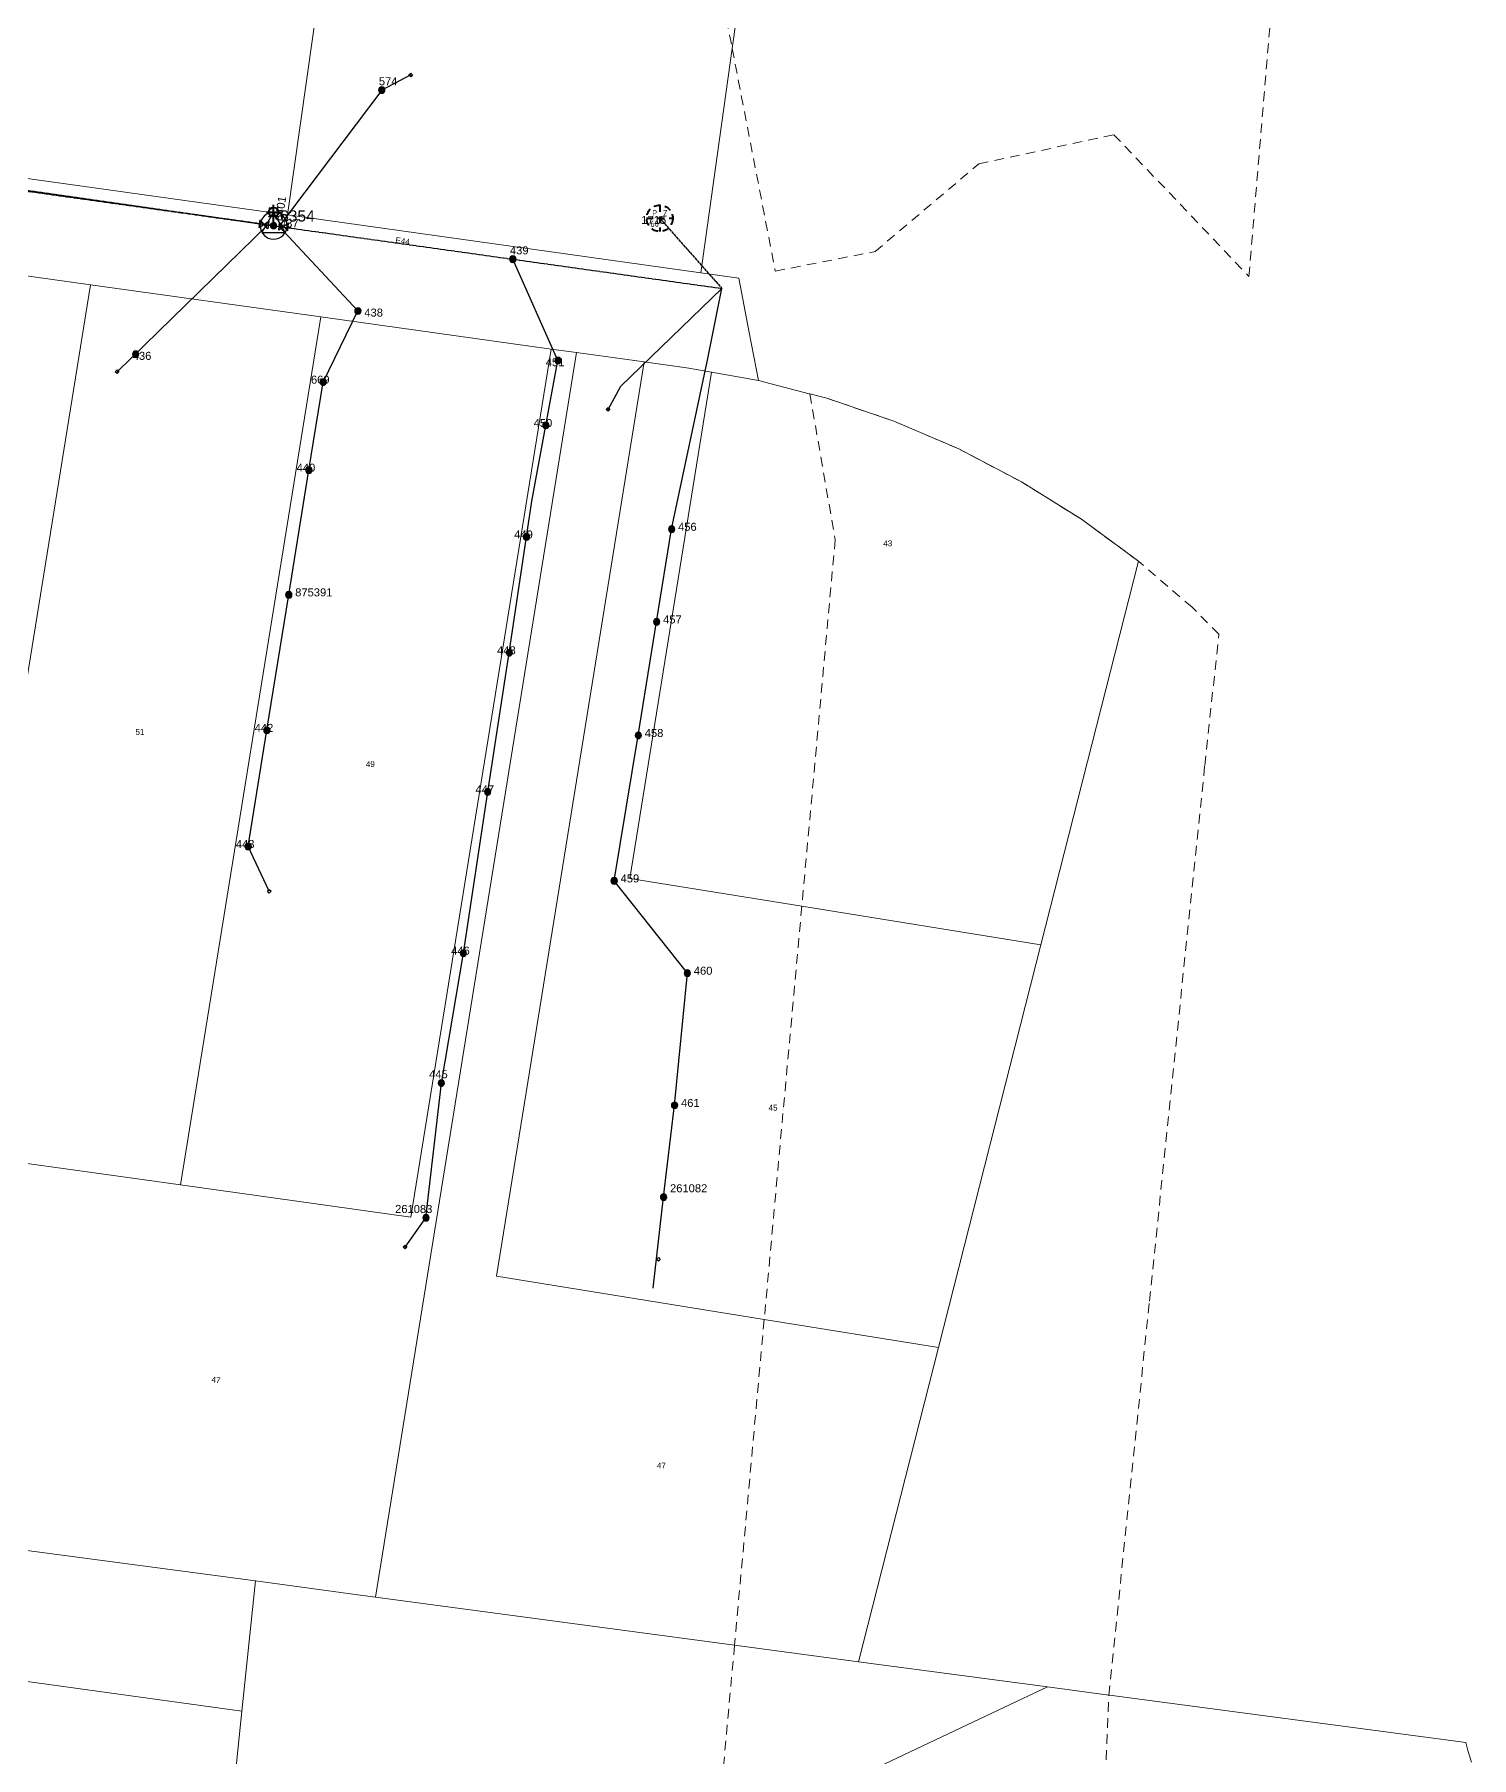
# Model space of a CAD drawing. Header units: metres. Extents: x 315515 to 317824, y 6273486 to 6276226.
# Drawn here: x 316939 to 317389, y 6275047 to 6275585 of the extents above; entities that cross this region are included whole.
import ezdxf
from ezdxf.enums import TextEntityAlignment as Align

# ---------------------------------------------------------------- set-up
doc = ezdxf.new("R2010")
doc.units = ezdxf.units.M
doc.linetypes.add('Cable Exist OH', pattern=[1, 1, 0])
doc.linetypes.add('Dash', pattern=[5, 3, -2])
doc.layers.get('0').update_dxf_attribs({"color": 6})
for name, color, linetype, lineweight in [('Cadastre Easements_SP_EXT', 9, 'Continuous', 5), ('Cadastre Land Parcels_SP_EXT', 7, 'Continuous', 5), ('Cadastre Roads_SP_EXT', 9, 'Continuous', 5)]:
    doc.layers.add(name, color=color, linetype=linetype, lineweight=lineweight)
for name, color, linetype in [('Equip_LV_EXT', 7, 'Continuous'), ('Equip_SL_EXT', 7, 'Continuous'), ('Equip_SP_SL_EXT', 7, 'Continuous'), ('Mains_HV_EXT', 1, 'Continuous'), ('Mains_LV_EXT', 7, 'Continuous'), ('Mains_SL_EXT', 3, 'Continuous'), ('Services_SP_EXT', 7, 'Continuous'), ('Sub_SP_TR_HV_LV_EXT', 7, 'Continuous'), ('SupportsOH_SP_TR_HV_LV_SL_EXT', 7, 'Continuous')]:
    doc.layers.add(name, color=color, linetype=linetype)
doc.styles.add('iecARIAL', font='arial.ttf', dxfattribs={"height": 2})
doc.styles.add('IESYMBOL1', font='isocp.shx')
doc.styles.add('POLE_LABEL', font='arial.ttf')
doc.styles.add('SLCP_LABEL', font='arial.ttf', dxfattribs={"height": 3.5})
doc.styles.get("Standard").update_dxf_attribs({"font": 'arial.ttf'})

# ---------------------------------------------------------------- blocks, each defined once
blk = doc.blocks.new('SUB_POLE_EXT')
blk.add_wipeout([(0, 4.22), (0.42, 4.2), (0.83, 4.14), (1.21, 4.05), (1.62, 3.9), (1.99, 3.72), (2.35, 3.51), (2.68, 3.26), (2.99, 2.99), (3.28, 2.66), (3.52, 2.34), (3.76, 1.92), (3.9, 1.62), (4.04, 1.23), (4.18, 0.63), (4.22, 0), (4.18, -0.61), (4.06, -1.15), (3.9, -1.62), (3.58, -2.24), (3.22, -2.73), (2.97, -3.01), (2.68, -3.26), (2.36, -3.5), (2, -3.72), (1.64, -3.89), (1.25, -4.03), (0.82, -4.14), (0.42, -4.2), (0, -4.22), (-0.41, -4.2), (-0.8, -4.15), (-1.21, -4.05), (-1.62, -3.9), (-1.99, -3.73), (-2.35, -3.51), (-2.68, -3.26), (-2.96, -3.02), (-3.23, -2.72), (-3.51, -2.35), (-3.71, -2.01), (-3.91, -1.6), (-4.05, -1.21), (-4.16, -0.76), (-4.22, -0.14), (-4.21, 0.39), (-4.14, 0.83), (-4.03, 1.27), (-3.9, 1.63), (-3.71, 2.02), (-3.5, 2.37), (-3.28, 2.67), (-2.99, 2.99), (-2.68, 3.27), (-2.33, 3.52), (-1.98, 3.73), (-1.63, 3.9), (-1.2, 4.05), (-0.78, 4.15), (-0.4, 4.21)])
blk.add_line((2.16, 0.48), (2.16, 0.48, 0))
blk.add_lwpolyline([(-4.22, 0, 1), (4.22, 0, 1)], format="xyb", close=True)
blk.add_lwpolyline([(2.14, 0.52), (0, 4.22), (-3.66, -2.11), (3.66, -2.11)], close=True)
for tag, height, flags, p in [('STREET_CODE', 0.2, 9, (1.5, 0)), ('ASSET_NUM', 3.5, 8, (2, 2)), ('CONSTRUCTED_VOLTAGE', 0.2, 9, (1.5, -0.2)), ('OPERATING_VOLTAGE', 0.2, 9, (1.5, -0.6)), ('OPERATED_BY', 0.2, 9, (1.5, -0.8)), ('ORIENTATION', 0.2, 9, (1.5, -1.2)), ('OWNED_BY', 0.2, 9, (1.5, -1.4)), ('SECONDARY_VOLTAGE', 0.2, 9, (1.5, -1.6)), ('STATE', 0.2, 9, (1.5, -1.8)), ('SUBSTATION_TYPE', 0.2, 9, (1.5, -2)), ('STREETNAME', 0.2, 9, (1.5, -2.8)), ('SUBURB', 0.2, 9, (1.5, -3)), ('Z', 0.2, 1, (1.5, -3.4)), ('NO_PHASES', 0.2, 9, (1.5, -0.4)), ('MAINTAINED_BY', 0.2, 9, (1.5, -1)), ('USAGE', 0.2, 9, (1.5, -2.2)), ('LEGEND', 0.2, 9, (1.5, -2.4)), ('LOCATION', 0.2, 9, (1.5, -2.6)), ('NOTES', 0.2, 9, (1.5, -3.2))]:
    blk.add_attdef(tag, text='', height=height, dxfattribs=dict(flags=flags)).set_placement(p, align=Align.MIDDLE_LEFT)
blk = doc.blocks.new('LV_OH_LINKS_DISTFUSE_EXT')
for p, q in [((0, 0), (0.96, 0)), ((3.84, 0), (4.8, 0))]:
    blk.add_line(p, q)
blk.add_lwpolyline([(3.84, -1.2), (3.84, 1.2), (0.96, -1.2), (0.96, 1.2)], close=True)
at = {"flags": 9}
for tag, p in [('ACTUAL_STATUS', (0, 0)), ('CONSTRUCTED_VOLTAGE', (0, -0.2)), ('OPERATING_VOLTAGE', (0, -0.6)), ('ORIENTATION', (0, -0.8)), ('OWNED_BY', (0, -1)), ('STATE', (0, -1.2)), ('SWITCH_TYPE', (0, -1.4)), ('NO_PHASES', (0, -0.4)), ('USAGE', (0, -1.6)), ('NOTES', (0, -1.8))]:
    blk.add_attdef(tag, text='', height=0.2, dxfattribs=at).set_placement(p, align=Align.MIDDLE_LEFT)
at = {"flags": 1}
blk.add_attdef('Z', (0, 0), '', height=0.2, dxfattribs=at)
blk = doc.blocks.new('SL_LANTERN_EXT')
at = {"lineweight": 40}
for p, q in [((-1.46, 5.68), (-1.06, 5.28)), ((0, 1.97), (0, 6.47)), ((1.46, 5.68), (1.06, 5.28)), ((-2.25, 4.22), (2.25, 4.22)), ((-1.46, 2.76), (-1.06, 3.16)), ((0, 0), (0, 2.72)), ((1.46, 2.76), (1.06, 3.16))]:
    blk.add_line(p, q, dxfattribs=at)
blk.add_circle((0, 4.22), 1.5, dxfattribs=at)
at = {"style": 'iecARIAL', "flags": 8}
blk.add_attdef('ASSET_NUM', (1.5, 1.5), '', height=2.5, dxfattribs=at)
for tag, p, height, flags in [('OPERATING_VOLTAGE', (0.98, -1.65), 0.2, 9), ('ORIENTATION', (0.98, -1.85), 0.2, 9), ('OWNED_BY', (0.98, -2.05), 0.2, 9), ('STATE', (0.98, -2.25), 0.2, 9), ('CONSTRUCTED_VOLTAGE', (0.98, -0.65), 0.2, 9), ('CONTROL_TYPE', (0.98, -0.85), 0.2, 9), ('LANTERN_PURPOSE', (0.98, -1.05), 0.2, 9), ('LANTERN_TYPE', (0.98, -1.25), 0.2, 9), ('NO_PHASES', (0.98, -1.45), 0.2, 9), ('USAGE', (0.98, -2.45), 0.2, 9), ('CEXIST', (0.98, -2.65), 0.2, 9), ('CNEW', (0.98, -2.85), 0.2, 9), ('CNUMBER', (0.98, -3.05), 0.2, 9), ('CREMOVE', (0.98, -3.25), 0.2, 9), ('CREPLACE', (0.98, -3.45), 0.2, 9), ('LKINGHEIGHT', (0.98, -3.65), 0.2, 9), ('LBRACKET', (0.98, -3.85), 0.2, 9), ('LBRACKETVOCAB', (0.98, -4.05), 0.2, 9), ('LCATEGORY', (0.98, -4.25), 0.2, 9), ('LCHARGE1', (0.98, -4.45), 0.2, 9), ('LCHARGE1PERCENT', (0.98, -4.65), 0.2, 9), ('LCHARGE2', (0.98, -4.85), 0.2, 9), ('LCHARGE2PERCENT', (0.98, -5.05), 0.2, 9), ('LCHARGE3', (0.98, -5.25), 0.2, 9), ('LCHARGE3PERCENT', (0.98, -5.45), 0.2, 9), ('LNUMBER', (2.18, -3.25), 2.5, 8), ('STREETNAME', (0.98, -9.25), 0.2, 9), ('SUBURB', (0.98, -9.45), 0.2, 1), ('LEXIST', (0.98, -5.65), 0.2, 9), ('LLAMP', (0.98, -5.85), 0.2, 9), ('LLAMPVOCAB', (0.98, -6.05), 0.2, 9), ('LMAST', (0.98, -6.25), 0.2, 9), ('LMASTVOCAB', (0.98, -6.45), 0.2, 9), ('LNEW', (0.98, -6.65), 0.2, 9), ('LANTNUMBER', (0.98, -6.85), 0.2, 9), ('LOUTREACH', (0.98, -7.25), 0.2, 9), ('LOUTREACHVOCAB', (0.98, -7.45), 0.2, 9), ('LRATECODE', (0.98, -7.65), 0.2, 9), ('LREMOVE', (0.98, -7.85), 0.2, 9), ('LREPLACE', (0.98, -8.05), 0.2, 9), ('LTYPE', (0.98, -8.25), 0.2, 9), ('LTYPEVOCAB', (0.98, -8.45), 0.2, 9), ('LEGEND', (0.98, -8.65), 0.2, 9), ('LOCATION', (0.98, -8.85), 0.2, 9), ('NOTES', (0.98, -9.05), 0.2, 9)]:
    blk.add_attdef(tag, p, '', height=height, dxfattribs=dict(flags=flags))
blk = doc.blocks.new('CCP_EXT')
blk.add_wipeout([(0, 0.57), (0.57, 0), (0, -0.57), (-0.57, 0)])
blk.add_lwpolyline([(-0.57, 0), (0, 0.57), (0.57, 0), (0, -0.57), (-0.57, 0)])
at = {"flags": 1}
blk.add_attdef('Z', (0, 0), '', height=0.2, dxfattribs=at)
at = {"flags": 9}
for tag, p in [('CCP_TYPE', (0, 0)), ('CONSTRUCTED_VOLTAGE', (0, -0.2)), ('OPERATING_VOLTAGE', (0, -0.6)), ('ORIENTATION', (0, -0.8)), ('OWNED_BY', (0, -1)), ('STATE', (0, -1.8)), ('NO_PHASES', (0, -0.4)), ('USAGE', (0, -1.2)), ('LEGEND', (0, -1.4)), ('LIFE_SUPPORT', (0, -1.6)), ('NOTES', (0, -2))]:
    blk.add_attdef(tag, text='', height=0.2, dxfattribs=at).set_placement(p, align=Align.MIDDLE_LEFT)
blk = doc.blocks.new('POLE_EXT')
blk.add_hatch(color=256).paths.add_polyline_path([(-1, 0, 1), (1, 0, 1)])
blk.add_lwpolyline([(-1, 0, 1), (1, 0, 1)], format="xyb", close=True)
for tag, height, flags, p in [('pNumber', 2.5, 8, (-17.84, 2.07)), ('OWNED_BY', 0.2, 9, (1.35, -0.4)), ('SPECIAL_USE', 0.2, 9, (1.35, -0.8)), ('STATE', 0.2, 9, (1.35, -1)), ('cLV', 0.2, 9, (1.35, -1.4)), ('hDepth', 0.2, 9, (1.35, -1.6)), ('hDia', 0.2, 9, (1.35, -1.8)), ('cHV', 0.2, 9, (1.35, -2)), ('cLinedev', 0.2, 9, (1.35, -3.4)), ('pExisting', 0.2, 9, (1.35, -3.8)), ('pFooting', 0.2, 9, (1.35, -4.4)), ('pNew', 0.2, 9, (1.35, -4.6)), ('pRelocate', 0.2, 9, (1.35, -5)), ('pRemove', 0.2, 9, (1.35, -5.2)), ('pReplace', 0.2, 9, (1.35, -5.4)), ('PARENT', 0.2, 9, (1.35, -0.6)), ('USAGE', 0.2, 9, (1.35, -1.2)), ('LBRACKET', 0.2, 9, (1.35, -2.2)), ('LExisting', 0.2, 9, (1.35, -2.4)), ('LANTNUMBER', 0.2, 9, (1.35, -2.6)), ('LOther', 0.2, 9, (1.35, -2.8)), ('LRemove', 0.2, 9, (1.35, -3)), ('LEGEND', 0.2, 9, (1.35, -3.2)), ('LOCATION', 0.2, 9, (1.35, -3.6)), ('PFNUMBER', 0.2, 9, (1.35, -4)), ('NEWPFNUMBER', 0.2, 9, (1.35, -4.2)), ('pStay', 0.2, 9, (1.35, -5.6)), ('pType', 0.2, 9, (1.35, -5.8)), ('cspan', 0.2, 9, (1.35, -6)), ('STREETNAME', 0.2, 9, (1.35, -6.2)), ('SUBURB', 0.2, 9, (1.35, -6.4)), ('OPERATED_BY', 0.2, 9, (1.36, -7.01)), ('NOTES', 0.2, 9, (1.35, -6.6)), ('MAINTAINED_BY', 0.2, 9, (1.36, -6.81))]:
    blk.add_attdef(tag, text='', height=height, dxfattribs=dict(flags=flags)).set_placement(p, align=Align.MIDDLE_LEFT)
at = {"style": 'POLE_LABEL'}
for tag, height, flags, p in [('STRUCTURE_PLANT_NUMBER', 0.2, 9, (1.35, 0.03)), ('ASSET_NUM', 2.5, 8, (2, 2)), ('STREET_CODE', 0.2, 9, (1.35, -0.2))]:
    blk.add_attdef(tag, text='', height=height, dxfattribs=dict(at, flags=flags)).set_placement(p, align=Align.MIDDLE_LEFT)
at = {"flags": 1}
blk.add_attdef('Z', (1.35, -7.33), '', height=0.2, dxfattribs=at)
blk = doc.blocks.new('SLCP_ZELL_EXT')
blk.add_wipeout([(-0.24, 7.5), (-0.71, 7.47), (-1.17, 7.41), (-1.64, 7.32), (-2.09, 7.21), (-2.54, 7.06), (-2.98, 6.89), (-3.41, 6.69), (-3.82, 6.46), (-4.22, 6.21), (-4.6, 5.93), (-4.96, 5.63), (-5.31, 5.31), (-5.63, 4.96), (-5.93, 4.6), (-6.21, 4.22), (-6.46, 3.82), (-6.69, 3.41), (-6.89, 2.98), (-7.06, 2.54), (-7.21, 2.09), (-7.32, 1.64), (-7.41, 1.17), (-7.47, 0.71), (-7.5, 0.24), (-7.5, -0.24), (-7.47, -0.71), (-7.41, -1.17), (-7.32, -1.64), (-7.21, -2.09), (-7.06, -2.54), (-6.89, -2.98), (-6.69, -3.41), (-6.46, -3.82), (-6.21, -4.22), (-5.93, -4.6), (-5.63, -4.96), (-5.31, -5.31), (-4.96, -5.63), (-4.6, -5.93), (-4.22, -6.21), (-3.82, -6.46), (-3.41, -6.69), (-2.98, -6.89), (-2.54, -7.06), (-2.09, -7.21), (-1.64, -7.32), (-1.17, -7.41), (-0.71, -7.47), (-0.24, -7.5), (0.24, -7.5), (0.71, -7.47), (1.17, -7.41), (1.64, -7.32), (2.09, -7.21), (2.54, -7.06), (2.98, -6.89), (3.41, -6.69), (3.82, -6.46), (4.22, -6.21), (4.6, -5.93), (4.96, -5.63), (5.31, -5.31), (5.63, -4.96), (5.93, -4.6), (6.21, -4.22), (6.46, -3.82), (6.69, -3.41), (6.89, -2.98), (7.06, -2.54), (7.21, -2.09), (7.32, -1.64), (7.41, -1.17), (7.47, -0.71), (7.5, -0.24), (7.5, 0.24), (7.47, 0.71), (7.41, 1.17), (7.32, 1.64), (7.21, 2.09), (7.06, 2.54), (6.89, 2.98), (6.69, 3.41), (6.46, 3.82), (6.21, 4.22), (5.93, 4.6), (5.63, 4.96), (5.31, 5.31), (4.96, 5.63), (4.6, 5.93), (4.22, 6.21), (3.82, 6.46), (3.41, 6.69), (2.98, 6.89), (2.54, 7.06), (2.09, 7.21), (1.64, 7.32), (1.17, 7.41), (0.71, 7.47), (0.24, 7.5)])
at = {"linetype": 'Dash', "lineweight": 40, "ltscale": 0.7}
for p, q in [((-4.11, 0), (4.11, 0)), ((0, 4.11), (0, -4.11))]:
    blk.add_line(p, q, dxfattribs=at)
blk.add_circle((0, 0), 4.11, dxfattribs=at)
at = {"lineweight": 40, "style": 'IESYMBOL1'}
for s, p in [('P', (-1.6, 0)), ('Z', (1.7, 0)), ('60', (-1.61, -3.31))]:
    blk.add_text(s, height=2, dxfattribs=at).set_placement(p, align=Align.BOTTOM_CENTER)
at = {"flags": 1}
blk.add_attdef('Z', (0, 0), '', height=0.2, dxfattribs=at)
at = {"style": 'SLCP_LABEL'}
for tag, height, flags, p in [('ASSET_NUM', 2.5, 8, (2, 2)), ('STREET_CODE', 0.2, 9, (0, -0.2))]:
    blk.add_attdef(tag, text='', height=height, dxfattribs=dict(at, flags=flags)).set_placement(p, align=Align.MIDDLE_LEFT)
at = {"flags": 9}
for tag, p in [('CONSTRUCTED_VOLTAGE', (0, -0.4)), ('CONTROL_TYPE', (0, -0.6)), ('OPERATING_VOLTAGE', (0, -1)), ('ORIENTATION', (0, -1.2)), ('OWNED_BY', (0, -1.4)), ('STATE', (0, -2)), ('NO_PHASES', (0, -0.8)), ('USAGE', (0, -1.6)), ('LOCATION', (0, -1.8)), ('NOTES', (0, -2.2))]:
    blk.add_attdef(tag, text='', height=0.2, dxfattribs=at).set_placement(p, align=Align.MIDDLE_LEFT)

msp = doc.modelspace()

# ---------------------------------------------------------------- linework, layer by layer
at = {"layer": 'Cadastre Easements_SP_EXT', "linetype": 'Dash'}
for points in [[(317154.751, 6275595.111), (317157.478, 6275580.979), (317170.943, 6275511.423), (317202.141, 6275517.52), (317234.576, 6275544.925), (317276.788, 6275554.047), (317318.974, 6275509.764), (317326.424, 6275598.605)], [(317273.774, 6275031.242), (317275.199, 6275066.455), (317287.901, 6275189.589), (317305.172, 6275356.97), (317309.608, 6275397.951), (317301.206, 6275406.379), (317284.418, 6275420.79), (317266.621, 6275433.885), (317247.89, 6275445.559), (317228.298, 6275455.84), (317208.013, 6275464.552), (317187.089, 6275471.67), (317181.745, 6275473.05), (317189.676, 6275427.481), (317179.242, 6275312.946), (317167.478, 6275183.812), (317158.208, 6275082.047), (317152.566, 6275020.098)]]:
    msp.add_lwpolyline(points, dxfattribs=at)
at = {"layer": 'Cadastre Land Parcels_SP_EXT', "linetype": 'Continuous'}
for points in [[(316899.623, 6275237.808), (316913.045, 6275235.911), (316956.899, 6275507.153), (316882.647, 6275517.552), (316858.131, 6275342.324), (316846.364, 6275276.75), (316840.866, 6275246.014), (316899.623, 6275237.808)], [(317028.857, 6275497.103), (316956.899, 6275507.153), (316913.045, 6275235.911), (316985.063, 6275225.856), (317028.857, 6275497.103)], [(317100.866, 6275487.067), (317028.857, 6275497.103), (316985.063, 6275225.856), (317057.082, 6275215.816), (317100.866, 6275487.067)], [(317108.778, 6275485.962), (317100.866, 6275487.067), (317057.082, 6275215.816), (316985.063, 6275225.856), (316913.045, 6275235.911), (316899.623, 6275237.808), (316880.481, 6275119.12), (317008.475, 6275102.119), (317040.48, 6275097.774), (317045.963, 6275097.023), (317108.778, 6275485.962)], [(317221.917, 6275175.009), (317167.478, 6275183.812), (317083.769, 6275197.353), (317129.909, 6275483.028), (317108.778, 6275485.962), (317045.963, 6275097.023), (317158.208, 6275082.047), (317196.959, 6275076.884), (317221.917, 6275175.009)], [(317253.927, 6275300.883), (317179.242, 6275312.946), (317125.484, 6275321.63), (317151.027, 6275479.804), (317143.955, 6275481.08), (317129.909, 6275483.028), (317083.769, 6275197.353), (317167.478, 6275183.812), (317221.917, 6275175.009), (317253.927, 6275300.883)], [(317284.418, 6275420.79), (317266.621, 6275433.886), (317247.89, 6275445.559), (317228.298, 6275455.84), (317208.012, 6275464.552), (317187.089, 6275471.67), (317181.745, 6275473.05), (317181.564, 6275473.098), (317165.703, 6275477.198), (317151.027, 6275479.804), (317125.484, 6275321.63), (317179.242, 6275312.946), (317253.927, 6275300.883), (317284.418, 6275420.79)], [(317004.24, 6275061.462), (317008.475, 6275102.119), (316880.481, 6275119.12), (316899.623, 6275237.808), (316840.866, 6275246.014), (316834.335, 6275209.609), (316781.074, 6275216.508), (316769.813, 6275133.546), (316830.981, 6275125.381), (316823.397, 6275060.478), (316829.665, 6275060.111), (316891.758, 6275076.919), (317004.24, 6275061.462)], [(316891.758, 6275076.919), (316829.665, 6275060.111), (316823.397, 6275060.478), (316809.921, 6274942.003), (316815.9, 6274941.521), (316946.409, 6274931.004), (316982.032, 6274928.765), (316990.656, 6274929.417), (317004.24, 6275061.462), (316891.758, 6275076.919)]]:
    msp.add_lwpolyline(points, close=True, dxfattribs=at)
for points in [[(317152.566, 6275020.098), (317256.006, 6275069.012), (317231.669, 6275072.252), (317196.959, 6275076.884), (317158.208, 6275082.047), (317045.963, 6275097.023), (317040.48, 6275097.774), (317008.475, 6275102.119), (317004.24, 6275061.462), (316990.656, 6274929.417)], [(317388.564, 6275045.45), (317387.89, 6275047.471), (317387.289, 6275049.516), (317386.763, 6275051.582), (317275.355, 6275066.434), (317275.199, 6275066.455), (317256.006, 6275069.012), (317152.566, 6275020.098)]]:
    msp.add_lwpolyline(points, dxfattribs=at)
at = {"layer": 'Mains_LV_EXT', "linetype": 'Cable Exist OH'}
msp.add_lwpolyline([(317088.918, 6275515.155), (317154.205, 6275506.021)], dxfattribs=at)

# ---------------------------------------------------------------- block references
at = {"layer": 'Sub_SP_TR_HV_LV_EXT'}
ref = msp.add_blockref('SUB_POLE_EXT', (317014.133, 6275525.617), dxfattribs=at)
ref.add_attrib('ASSET_NUM', '6354', dxfattribs={"layer": '0', "height": 3.5}).set_placement((317016.133, 6275525.867), align=Align.BOTTOM_LEFT)
at = {"layer": 'SupportsOH_SP_TR_HV_LV_SL_EXT'}
ref = msp.add_blockref('POLE_EXT', (317047.949, 6275567.996), dxfattribs=at)
ref.add_attrib('ASSET_NUM', '574', dxfattribs={"layer": '0', "height": 2.5, "style": 'POLE_LABEL'}).set_placement((317049.949, 6275568.746), align=Align.BOTTOM_CENTER)
ref = msp.add_blockref('POLE_EXT', (317088.918, 6275515.155), dxfattribs=at)
ref.add_attrib('ASSET_NUM', '439', dxfattribs={"layer": '0', "height": 2.5, "style": 'POLE_LABEL'}).set_placement((317090.918, 6275515.905), align=Align.BOTTOM_CENTER)
ref = msp.add_blockref('POLE_EXT', (317040.493, 6275498.96), dxfattribs=at)
ref.add_attrib('ASSET_NUM', '438', dxfattribs={"layer": '0', "height": 2.5, "style": 'POLE_LABEL'}).set_placement((317042.493, 6275499.71), align=Align.TOP_LEFT)
ref = msp.add_blockref('POLE_EXT', (316971.026, 6275485.439), dxfattribs=at)
ref.add_attrib('ASSET_NUM', '436', dxfattribs={"layer": '0', "height": 2.5, "style": 'POLE_LABEL'}).set_placement((316973.026, 6275486.189), align=Align.TOP_CENTER)
ref = msp.add_blockref('POLE_EXT', (317103.025, 6275483.463), dxfattribs=at)
ref.add_attrib('ASSET_NUM', '451', dxfattribs={"layer": '0', "height": 2.5, "style": 'POLE_LABEL'}).set_placement((317105.025, 6275484.213), align=Align.TOP_RIGHT)
ref = msp.add_blockref('POLE_EXT', (317029.626, 6275476.752), dxfattribs=at)
ref.add_attrib('ASSET_NUM', '669', dxfattribs={"layer": '0', "height": 2.5, "style": 'POLE_LABEL'}).set_placement((317031.626, 6275477.502), align=Align.MIDDLE_RIGHT)
ref = msp.add_blockref('POLE_EXT', (317099.242, 6275463.215), dxfattribs=at)
ref.add_attrib('ASSET_NUM', '450', dxfattribs={"layer": '0', "height": 2.5, "style": 'POLE_LABEL'}).set_placement((317101.242, 6275463.965), align=Align.MIDDLE_RIGHT)
ref = msp.add_blockref('POLE_EXT', (317025.165, 6275449.244), dxfattribs=at)
ref.add_attrib('ASSET_NUM', '440', dxfattribs={"layer": '0', "height": 2.5, "style": 'POLE_LABEL'}).set_placement((317027.165, 6275449.994), align=Align.MIDDLE_RIGHT)
ref = msp.add_blockref('POLE_EXT', (317093.167, 6275428.383), dxfattribs=at)
ref.add_attrib('ASSET_NUM', '449', dxfattribs={"layer": '0', "height": 2.5, "style": 'POLE_LABEL'}).set_placement((317095.167, 6275429.133), align=Align.MIDDLE_RIGHT)
ref = msp.add_blockref('POLE_EXT', (317138.541, 6275430.773), dxfattribs=at)
ref.add_attrib('ASSET_NUM', '456', dxfattribs={"layer": '0', "height": 2.5, "style": 'POLE_LABEL'}).set_placement((317140.541, 6275431.523), align=Align.MIDDLE_LEFT)
ref = msp.add_blockref('POLE_EXT', (317018.874, 6275410.278), dxfattribs=at)
ref.add_attrib('ASSET_NUM', '875391', dxfattribs={"layer": '0', "height": 2.5, "style": 'POLE_LABEL'}).set_placement((317020.874, 6275411.028), align=Align.MIDDLE_LEFT)
ref = msp.add_blockref('POLE_EXT', (317133.865, 6275401.817), dxfattribs=at)
ref.add_attrib('ASSET_NUM', '457', dxfattribs={"layer": '0', "height": 2.5, "style": 'POLE_LABEL'}).set_placement((317135.865, 6275402.567), align=Align.MIDDLE_LEFT)
ref = msp.add_blockref('POLE_EXT', (317087.809, 6275392.169), dxfattribs=at)
ref.add_attrib('ASSET_NUM', '448', dxfattribs={"layer": '0', "height": 2.5, "style": 'POLE_LABEL'}).set_placement((317089.809, 6275392.919), align=Align.MIDDLE_RIGHT)
ref = msp.add_blockref('POLE_EXT', (317012.036, 6275367.926), dxfattribs=at)
ref.add_attrib('ASSET_NUM', '442', dxfattribs={"layer": '0', "height": 2.5, "style": 'POLE_LABEL'}).set_placement((317014.036, 6275368.676), align=Align.MIDDLE_RIGHT)
ref = msp.add_blockref('POLE_EXT', (317128.135, 6275366.334), dxfattribs=at)
ref.add_attrib('ASSET_NUM', '458', dxfattribs={"layer": '0', "height": 2.5, "style": 'POLE_LABEL'}).set_placement((317130.135, 6275367.084), align=Align.MIDDLE_LEFT)
ref = msp.add_blockref('POLE_EXT', (317081.046, 6275348.696), dxfattribs=at)
ref.add_attrib('ASSET_NUM', '447', dxfattribs={"layer": '0', "height": 2.5, "style": 'POLE_LABEL'}).set_placement((317083.046, 6275349.446), align=Align.MIDDLE_RIGHT)
ref = msp.add_blockref('POLE_EXT', (317006.178, 6275331.642), dxfattribs=at)
ref.add_attrib('ASSET_NUM', '443', dxfattribs={"layer": '0', "height": 2.5, "style": 'POLE_LABEL'}).set_placement((317008.178, 6275332.392), align=Align.MIDDLE_RIGHT)
ref = msp.add_blockref('POLE_EXT', (317120.588, 6275320.891), dxfattribs=at)
ref.add_attrib('ASSET_NUM', '459', dxfattribs={"layer": '0', "height": 2.5, "style": 'POLE_LABEL'}).set_placement((317122.588, 6275321.641), align=Align.MIDDLE_LEFT)
ref = msp.add_blockref('POLE_EXT', (317073.444, 6275298.309), dxfattribs=at)
ref.add_attrib('ASSET_NUM', '446', dxfattribs={"layer": '0', "height": 2.5, "style": 'POLE_LABEL'}).set_placement((317075.444, 6275299.059), align=Align.MIDDLE_RIGHT)
ref = msp.add_blockref('POLE_EXT', (317143.467, 6275292.047), dxfattribs=at)
ref.add_attrib('ASSET_NUM', '460', dxfattribs={"layer": '0', "height": 2.5, "style": 'POLE_LABEL'}).set_placement((317145.467, 6275292.797), align=Align.MIDDLE_LEFT)
ref = msp.add_blockref('POLE_EXT', (317066.567, 6275257.696), dxfattribs=at)
ref.add_attrib('ASSET_NUM', '445', dxfattribs={"layer": '0', "height": 2.5, "style": 'POLE_LABEL'}).set_placement((317068.567, 6275258.446), align=Align.BOTTOM_RIGHT)
ref = msp.add_blockref('POLE_EXT', (317139.469, 6275250.74), dxfattribs=at)
ref.add_attrib('ASSET_NUM', '461', dxfattribs={"layer": '0', "height": 2.5, "style": 'POLE_LABEL'}).set_placement((317141.469, 6275251.49), align=Align.MIDDLE_LEFT)
ref = msp.add_blockref('POLE_EXT', (317136.038, 6275222.065), dxfattribs=at)
ref.add_attrib('ASSET_NUM', '261082', dxfattribs={"layer": '0', "height": 2.5, "style": 'POLE_LABEL'}).set_placement((317138.038, 6275222.815), align=Align.BOTTOM_LEFT)
ref = msp.add_blockref('POLE_EXT', (317061.76, 6275215.594), dxfattribs=at)
ref.add_attrib('ASSET_NUM', '261083', dxfattribs={"layer": '0', "height": 2.5, "style": 'POLE_LABEL'}).set_placement((317063.76, 6275216.344), align=Align.BOTTOM_RIGHT)

# ---------------------------------------------------------------- texts
at = {"layer": 'Cadastre Land Parcels_SP_EXT'}
for s, p in [('43', (317204.694, 6275425.454)), ('51', (316970.966, 6275366.506)), ('49', (317042.967, 6275356.46)), ('45', (317168.848, 6275249.108)), ('47', (317133.94, 6275137.261))]:
    msp.add_text(s, height=1.8, dxfattribs=at).set_placement(p)
msp.add_text('47', height=1.8, rotation=352.05194, dxfattribs=at).set_placement((316994.63, 6275164.24))
at = {"layer": 'Mains_LV_EXT'}
msp.add_text('E44', height=1.8, rotation=350.92389, dxfattribs=at).set_placement((317052.11, 6275520.304))

# ---------------------------------------------------------------- next in the draw order: linework, layer by layer
at = {"layer": 'Cadastre Land Parcels_SP_EXT', "linetype": 'Continuous'}
for points in [[(317040.406, 6275683.404), (316912.485, 6275701.64), (316901.479, 6275624.349), (316889.272, 6275547.063), (317018.451, 6275528.962), (317040.406, 6275683.404)], [(317157.478, 6275580.979), (317169.304, 6275665.11), (317142.224, 6275668.954), (317040.406, 6275683.404), (317018.451, 6275528.962), (317147.628, 6275510.902), (317157.478, 6275580.979)]]:
    msp.add_lwpolyline(points, close=True, dxfattribs=at)
at = {"layer": 'Mains_HV_EXT', "linetype": 'Cable Exist OH'}
msp.add_lwpolyline([(316778.244, 6275559.584), (317014.133, 6275525.617)], dxfattribs=at)
at = {"layer": 'Mains_LV_EXT', "linetype": 'Cable Exist OH'}
for points in [[(317014.133, 6275525.617), (316926.654, 6275537.874)], [(317014.133, 6275525.617), (317088.918, 6275515.155)]]:
    msp.add_lwpolyline(points, dxfattribs=at)
at = {"layer": 'Mains_SL_EXT', "linetype": 'Cable Exist OH'}
msp.add_lwpolyline([(316926.654, 6275537.874), (317014.133, 6275525.617)], dxfattribs=at)

# ---------------------------------------------------------------- next in the draw order: block references
at = {"layer": 'Equip_LV_EXT'}
for p, rotation in [((317013.476, 6275525.709), 172.0239593418675), ((317014.887, 6275525.445), 355.6950713050413)]:
    msp.add_blockref('LV_OH_LINKS_DISTFUSE_EXT', p, dxfattribs=dict(at, rotation=rotation))
at = {"layer": 'Equip_SP_SL_EXT'}
ref = msp.add_blockref('SL_LANTERN_EXT', (317014.133, 6275525.617), dxfattribs=at)
ref.add_attrib('ASSET_NUM', '6401', dxfattribs={"layer": '0', "height": 2.5, "rotation": 80.83352, "style": 'iecARIAL'}).set_placement((317015.633, 6275527.117), align=Align.MIDDLE_LEFT)
at = {"layer": 'Services_SP_EXT'}
for p in [(316965.21, 6275479.952), (317118.68, 6275468.183), (317012.799, 6275317.652), (317055.244, 6275206.419), (317134.405, 6275202.571)]:
    msp.add_blockref('CCP_EXT', p, dxfattribs=at)
at = {"layer": 'SupportsOH_SP_TR_HV_LV_SL_EXT'}
ref = msp.add_blockref('POLE_EXT', (317014.133, 6275525.617), dxfattribs=at)
ref.add_attrib('ASSET_NUM', '437', dxfattribs={"layer": '0', "height": 2.5, "style": 'POLE_LABEL'}).set_placement((317016.133, 6275526.367), align=Align.MIDDLE_LEFT)

# ---------------------------------------------------------------- next in the draw order: linework, layer by layer
at = {"layer": 'Cadastre Roads_SP_EXT', "linetype": 'Continuous'}
msp.add_lwpolyline([(316882.647, 6275517.552), (316956.899, 6275507.153), (317028.857, 6275497.103), (317100.866, 6275487.067), (317108.778, 6275485.962), (317129.909, 6275483.028), (317143.955, 6275481.08), (317151.027, 6275479.804), (317165.703, 6275477.197), (317162.818, 6275492.22), (317159.556, 6275509.198), (317147.628, 6275510.902), (317018.451, 6275528.962), (316889.272, 6275547.063)], dxfattribs=at)
at = {"layer": 'Services_SP_EXT'}
for points in [[(316965.21, 6275479.952), (317012.306, 6275525.873)], [(317012.799, 6275317.652), (317006.178, 6275331.642), (317012.036, 6275367.926), (317018.874, 6275410.278), (317025.165, 6275449.244), (317029.626, 6275476.752), (317040.493, 6275498.96), (317015.927, 6275525.366)], [(317055.244, 6275206.419), (317061.76, 6275215.594), (317066.567, 6275257.696), (317073.444, 6275298.309), (317081.046, 6275348.696), (317087.809, 6275392.169), (317094.813, 6275439.507), (317103.025, 6275483.463), (317088.918, 6275515.155)], [(317118.68, 6275468.183), (317122.679, 6275475.468), (317154.205, 6275506.021)], [(317132.742, 6275193.549), (317136.038, 6275222.065), (317139.469, 6275250.74), (317143.467, 6275292.047), (317120.588, 6275320.891), (317128.135, 6275366.334), (317133.865, 6275401.817), (317138.541, 6275430.773), (317149.894, 6275484.163), (317154.205, 6275506.021)]]:
    msp.add_lwpolyline(points, dxfattribs=at)

# ---------------------------------------------------------------- next in the draw order: block references
msp.add_blockref('CCP_EXT', (317056.985, 6275572.72), dxfattribs=at)

# ---------------------------------------------------------------- next in the draw order: linework, layer by layer
msp.add_lwpolyline([(317056.985, 6275572.72), (317047.949, 6275567.996), (317015.85, 6275525.418)], dxfattribs=at)

# ---------------------------------------------------------------- next in the draw order: block references
at = {"layer": 'Equip_SL_EXT'}
ref = msp.add_blockref('SLCP_ZELL_EXT', (317134.835, 6275527.917), dxfattribs=at)
ref.add_attrib('ASSET_NUM', '1715', dxfattribs={"layer": '0', "height": 2.5, "style": 'SLCP_LABEL'}).set_placement((317136.835, 6275528.667), align=Align.TOP_RIGHT)

# ---------------------------------------------------------------- next in the draw order: linework, layer by layer
at = {"layer": 'Mains_SL_EXT', "linetype": 'Cable Exist OH'}
msp.add_lwpolyline([(317134.835, 6275527.917), (317154.205, 6275506.021)], dxfattribs=at)

doc.saveas('drawing.dxf')
